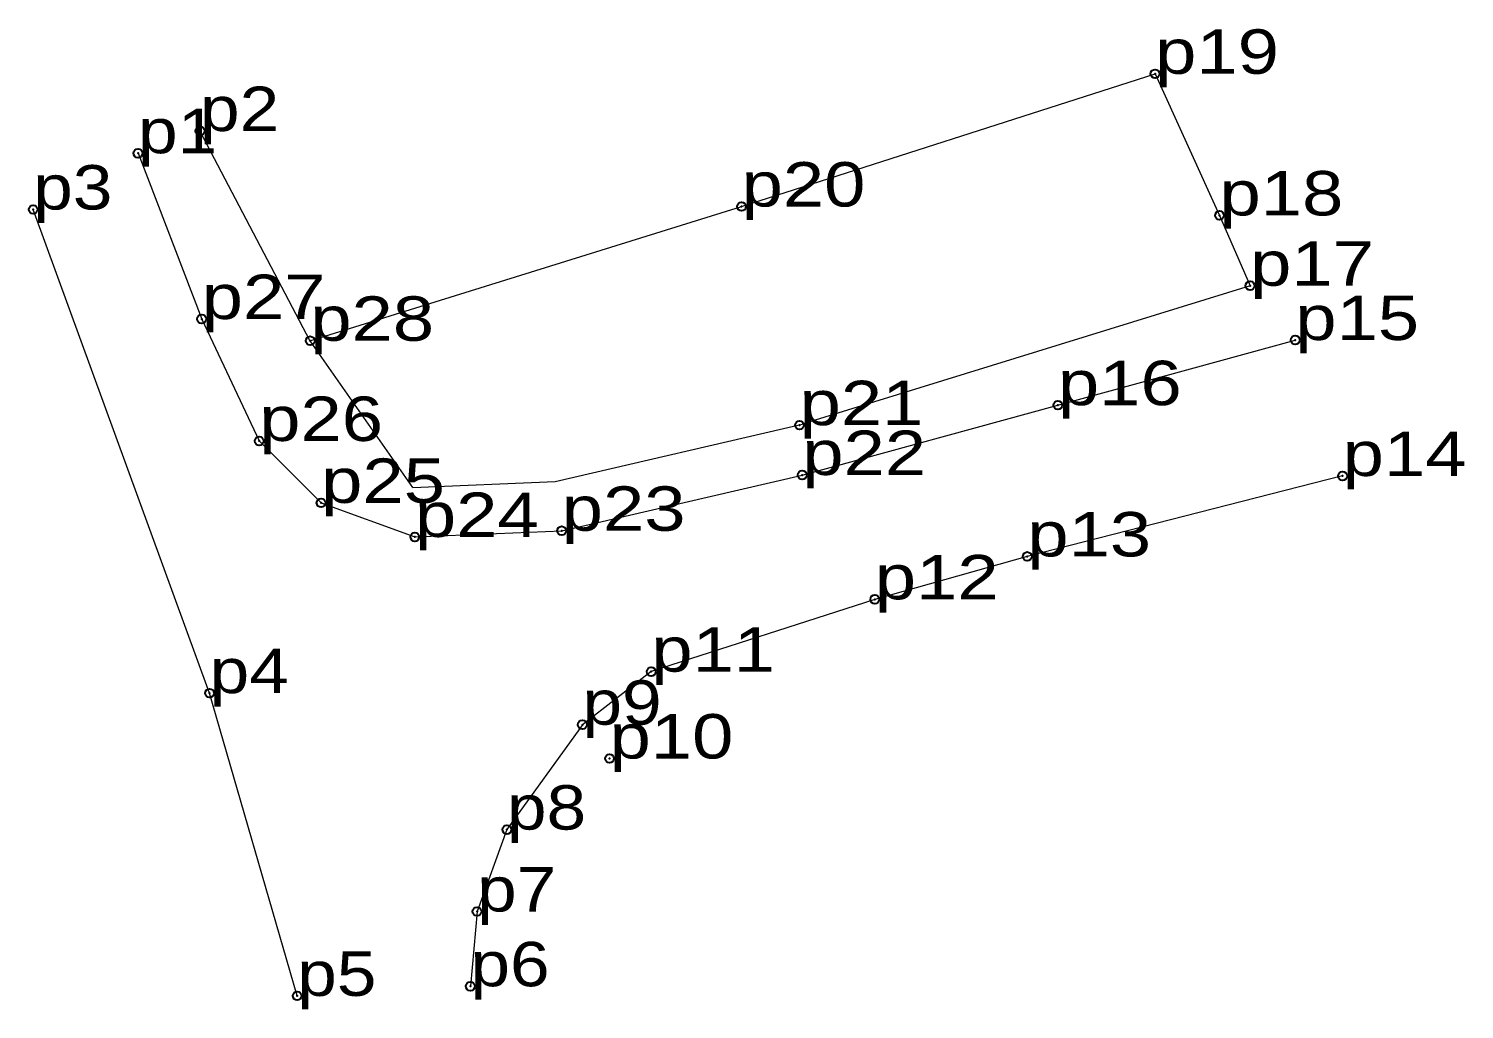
# Model space of a CAD drawing. Header units: metres. Extents: x 547896 to 552141, y 1838364 to 1844470.
# Drawn here: x 551287.7 to 551345.9, y 1838364.4 to 1838404.1 of the extents above; entities that cross this region are included whole.
import ezdxf

# ---------------------------------------------------------------- set-up
doc = ezdxf.new("R2010")
doc.units = ezdxf.units.M
doc.header["$LTSCALE"] = 0.72
doc.header["$PDMODE"] = 32
doc.header["$PDSIZE"] = 0.36
doc.layers.add('12', color=7, linetype='Continuous')
doc.layers.add('7', color=7, linetype='Continuous')
doc.layers.add('28', color=7, linetype='Continuous', lineweight=13)

msp = doc.modelspace()

# ---------------------------------------------------------------- linework, layer by layer
at = {"layer": '28'}
for p, q in [((551303.3, 1838385.5), (551299.14, 1838391.45)), ((551309.06, 1838385.74), (551319.08, 1838388.07)), ((551303.3, 1838385.5), (551309.06, 1838385.74))]:
    msp.add_line(p, q, dxfattribs=at)
for points in [[(551294.67, 1838399.95), (551299.13, 1838391.45), (551316.62, 1838396.89), (551333.38, 1838402.27)], [(551333.38, 1838402.27), (551335.99, 1838396.53), (551337.23, 1838393.68), (551319.08, 1838388.07)], [(551292.16, 1838399.05), (551294.74, 1838392.33), (551297.07, 1838387.39), (551299.58, 1838384.88), (551303.38, 1838383.5), (551309.33, 1838383.75), (551319.08, 1838386.01), (551329.44, 1838388.84), (551339.06, 1838391.48)], [(551298.61, 1838364.9), (551295.06, 1838377.17), (551287.91, 1838396.77)], [(551340.98, 1838385.97), (551328.2, 1838382.71), (551322.02, 1838380.97), (551312.96, 1838378.04), (551310.17, 1838375.89), (551307.11, 1838371.64), (551305.9, 1838368.32), (551305.63, 1838365.29)]]:
    msp.add_lwpolyline(points, dxfattribs=at)
at = {"layer": '7'}
for p in [(551333.38, 1838402.27), (551294.67, 1838399.95), (551292.16, 1838399.05), (551287.91, 1838396.77), (551316.62, 1838396.89), (551335.99, 1838396.53), (551337.23, 1838393.68), (551294.74, 1838392.33), (551299.14, 1838391.45), (551339.06, 1838391.48), (551329.44, 1838388.84), (551318.97, 1838388.03), (551297.07, 1838387.39), (551319.08, 1838386.01), (551340.98, 1838385.97), (551299.58, 1838384.88), (551309.33, 1838383.75), (551303.38, 1838383.5), (551328.2, 1838382.71), (551322.02, 1838380.97), (551312.96, 1838378.04), (551295.06, 1838377.17), (551310.17, 1838375.89), (551311.27, 1838374.52), (551307.11, 1838371.64), (551305.9, 1838368.32), (551305.63, 1838365.29), (551298.61, 1838364.9)]:
    msp.add_point(p, dxfattribs=at)

# ---------------------------------------------------------------- texts
at = {"layer": '12'}
for s, width, p in [('p19', 1.25, (551333.38, 1838402.27)), ('p2', 1.2, (551294.67, 1838399.95)), ('p1', 1.2, (551292.16, 1838399.05)), ('p3', 1.2, (551287.91, 1838396.77)), ('p20', 1.25, (551316.62, 1838396.89)), ('p18', 1.25, (551335.99, 1838396.53)), ('p17', 1.25, (551337.23, 1838393.68)), ('p27', 1.25, (551294.74, 1838392.33)), ('p28', 1.25, (551299.14, 1838391.45)), ('p15', 1.25, (551339.06, 1838391.48)), ('p16', 1.25, (551329.44, 1838388.84)), ('p21', 1.25, (551318.97, 1838388.03)), ('p26', 1.25, (551297.07, 1838387.39)), ('p22', 1.25, (551319.08, 1838386.01)), ('p14', 1.25, (551340.98, 1838385.97)), ('p25', 1.25, (551299.58, 1838384.88)), ('p24', 1.25, (551303.38, 1838383.5)), ('p23', 1.25, (551309.33, 1838383.75)), ('p13', 1.25, (551328.2, 1838382.71)), ('p12', 1.25, (551322.02, 1838380.97)), ('p11', 1.25, (551312.96, 1838378.04)), ('p4', 1.2, (551295.06, 1838377.17)), ('p9', 1.2, (551310.17, 1838375.89)), ('p10', 1.25, (551311.27, 1838374.52)), ('p8', 1.2, (551307.11, 1838371.64)), ('p7', 1.2, (551305.9, 1838368.32)), ('p6', 1.2, (551305.63, 1838365.29)), ('p5', 1.2, (551298.61, 1838364.9))]:
    msp.add_text(s, height=1.8, dxfattribs=dict(at, width=width)).set_placement(p)

doc.saveas('drawing.dxf')
